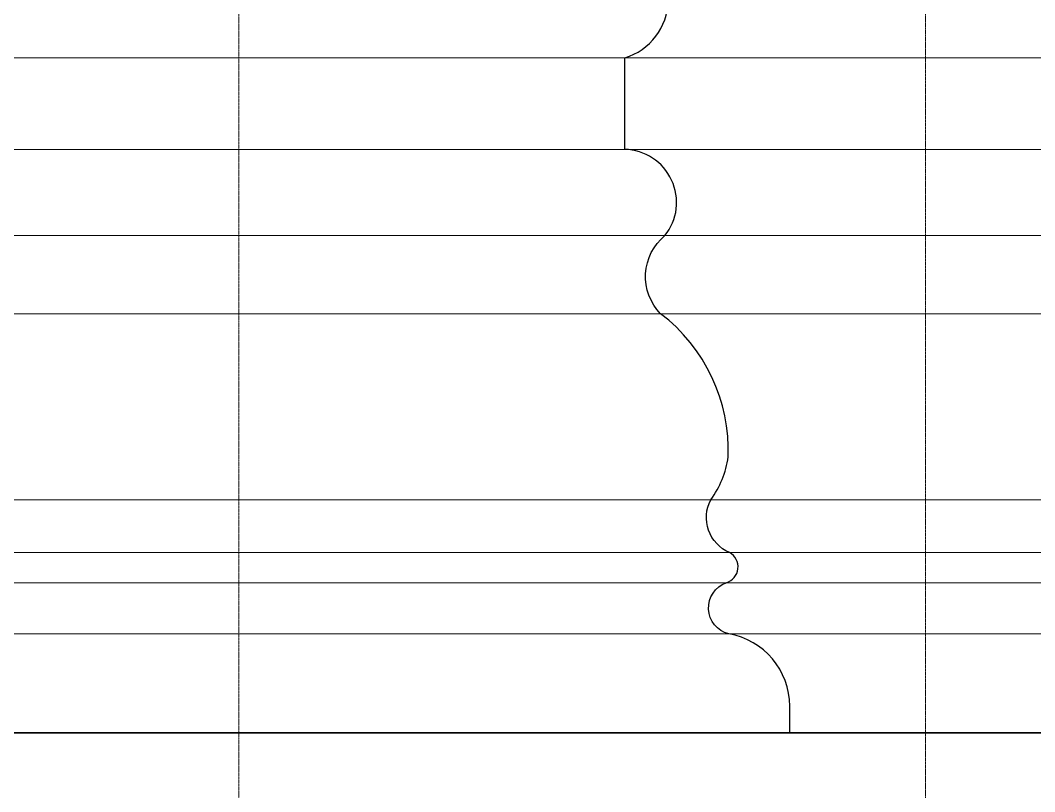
# Model space of a CAD drawing. Header units: millimetres. Extents: x -9564 to 494436, y -140371 to 4257.
# Drawn here: x 128527 to 129635, y -10513 to -9670 of the extents above; entities that cross this region are included whole.
import ezdxf

# ---------------------------------------------------------------- set-up
doc = ezdxf.new("R2010")
doc.units = ezdxf.units.MM
doc.header["$MEASUREMENT"] = 0
doc.linetypes.add('HIDDEN2', pattern=[0.1875, 0.125, -0.0625])
doc.layers.add('09-Arsiran', color=8, linetype='Continuous', lineweight=5)
doc.layers.add('AS', color=8, linetype='HIDDEN2', lineweight=5)

msp = doc.modelspace()

# ---------------------------------------------------------------- linework, layer by layer
for p, q in [((136385.5384, -10448.8928, 0), (126915.5987, -10448.8928, 0)), ((128440.5384, -10448.8928, 0), (128590.5384, -10448.8928, 0)), ((128590.5384, -10448.8928, 0), (129278.7882, -10448.8928, 0)), ((129278.7882, -10448.8928, 0), (129460.5382, -10448.8928, 0)), ((129460.5382, -10448.8928, 0), (131010.5887, -10448.8928, 0))]:
    msp.add_line(p, q)
msp.add_lwpolyline([(129393.3085, -10448.8928), (129367.066, -10448.8928), (129367.066, -10419.6839, 0.364980261), (129300.5043, -10340.6454, -0.741922305), (129297.8531, -10284.8079, 0.665280215), (129301.3434, -10251.8266, -0.438756472), (129280.9187, -10194.2241, 0.123298842), (129299.8531, -10147.4107, 0.244850476), (129226.1221, -9990.8856, -0.438632097), (129230.8554, -9905.5472, 0.621787194), (129186.9335, -9811.3929), (129186.9335, -9711.3929, 0.319917543), (129234.5585, -9648.893)], format="xyb")
at = {"layer": '09-Arsiran'}
for p, q in [((136591.9134, -9711.3929, 0), (126915.5987, -9711.3929, 0)), ((136591.9134, -9811.3929, 0), (126915.5987, -9811.3929, 0)), ((136547.9915, -9905.5472, 0), (126915.5987, -9905.5472, 0)), ((136552.7249, -9990.8856, 0), (126915.5987, -9990.8856, 0)), ((136497.9283, -10194.2241, 0), (126915.5987, -10194.2241, 0)), ((136477.5035, -10251.8266, 0), (126915.5987, -10251.8266, 0)), ((136480.9938, -10284.8079, 0), (126915.5987, -10284.8079, 0)), ((136478.3426, -10340.6454, 0), (126915.5987, -10340.6454, 0))]:
    msp.add_line(p, q, dxfattribs=at)
at = {"layer": 'AS'}
for p, q in [((128765.538, -18993.3657, 0), (128765.538, -1674.9209, 0)), ((129515.5379, -19155.6272, 0), (129515.5379, -1674.9209, 0))]:
    msp.add_line(p, q, dxfattribs=at)

doc.saveas('drawing.dxf')
